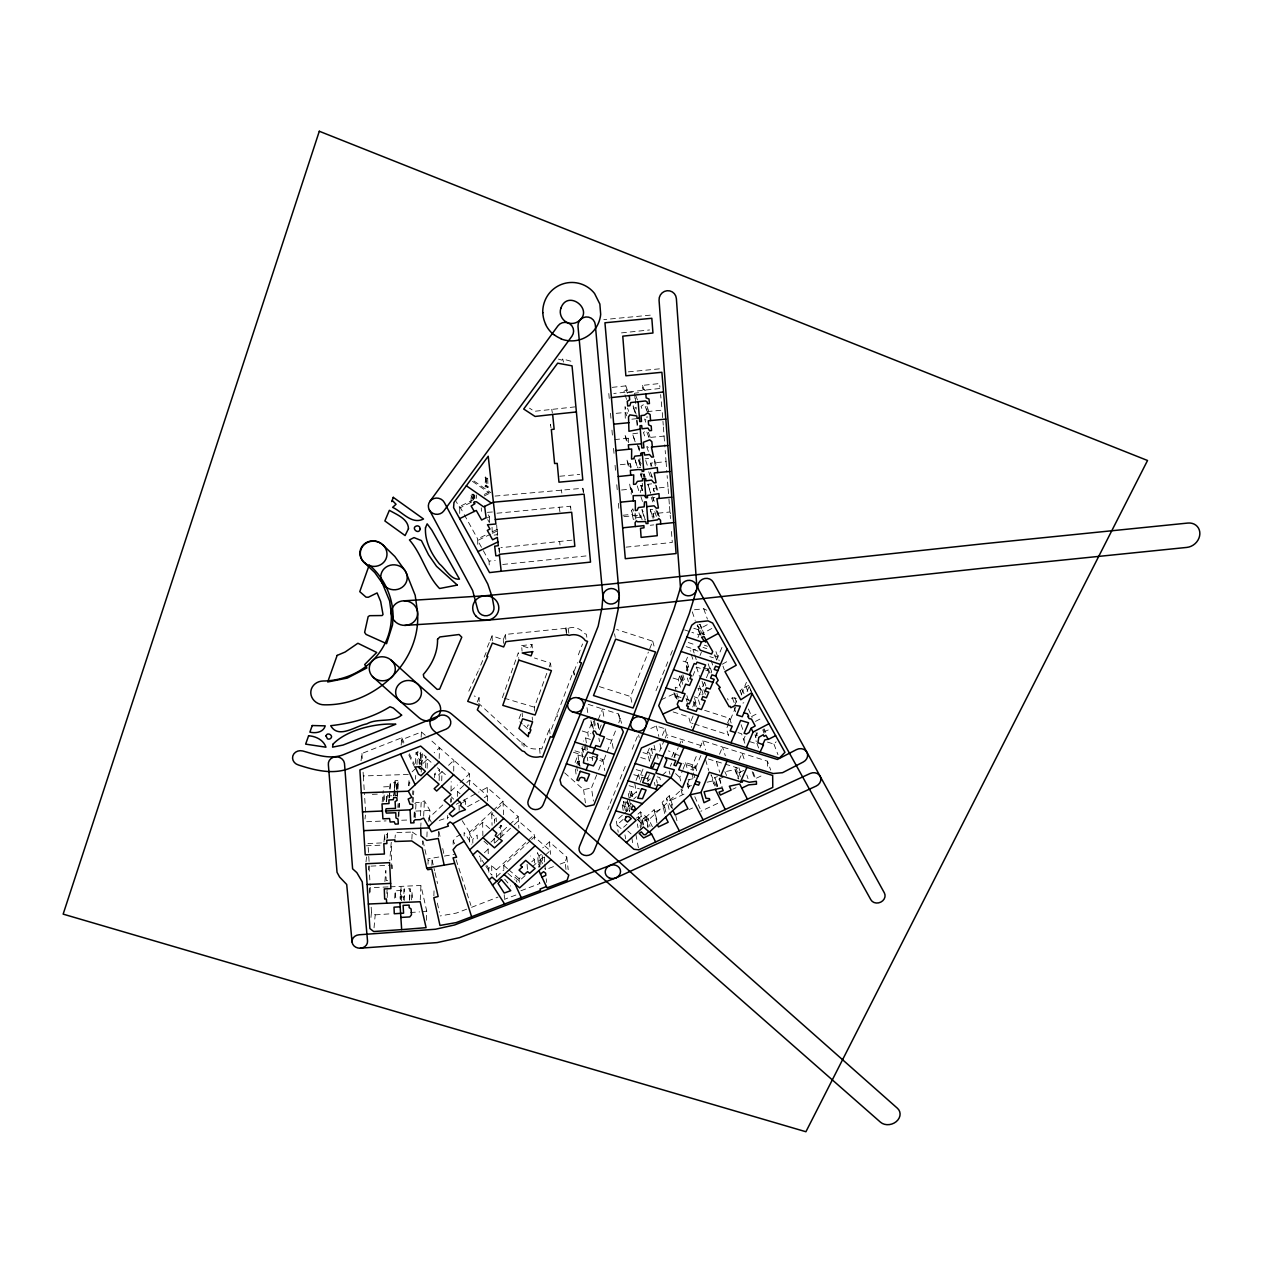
<?xml version="1.0" encoding="UTF-8"?>
<svg xmlns="http://www.w3.org/2000/svg" width="1263" height="1263" viewBox="0 0 1263 1263"><rect width="100%" height="100%" fill="white"/><g stroke="black" fill="none" stroke-linecap="round" stroke-linejoin="round"><path stroke-width="0.75" stroke-dasharray="5 3.75" d="M464.137 835.98L464.137 832.428L471.778 844.237M459.179 810.278L459.053 804.373M459.7 513.425L459.764 506.495L474.051 499.438M457.348 796.432L457.38 791.317L465.416 783.834M453.717 771.172L453.843 760.294L429.246 738.76M453.149 844.363L453.196 840.795L456.59 836.753L461.121 834.164M450.702 802.337L450.765 798.611M451.033 790.827L451.175 781.592M451.27 802.084L451.333 798.658M447.607 818.945L447.67 815.456M441.734 780.787L441.971 771.614L447.244 776.271M438.308 836.706L438.466 831.386M439.177 758.495L439.508 747.743L434.172 752.827M439.161 780.566L439.477 769.593L434.156 764.952M433.872 895.846L434.109 888.394M434.567 777.645L434.693 773.966L439.477 769.593M431.867 865.376L432.057 859.914L428.141 860.608L427.999 864.255M429.562 820.145L429.941 810.499L424.384 800.821L421.179 802.352L416.064 802.51L414.753 803.773M426.373 920.301L426.736 911.097L420.926 885.489L389.872 886.847M428.773 821.408L428.915 817.903L443.029 804.72M426.894 836.848L427.115 831.528M427.099 768.236L427.51 759.174L432.83 763.799M571.934 540.154L500.906 547.684M422.41 844.505L422.568 840.937M423.673 816.151L424.384 800.821M420.263 899.935L420.926 885.489M425.568 767.715L426.073 756.869L422.442 753.616L421.305 754.579L420.832 763.61M420.8 826.476L420.974 822.955M421.795 766.246L422.442 753.616M420.516 815.787L421.179 802.352M421.195 772.072L421.479 766.609M421.574 764.794L421.747 761.163L426.073 756.869M411.612 899.856L412.006 892.594L410.08 891.283L410.065 888.773L404.128 889.073L403.45 899.935M419.079 763.215L419.269 759.584L416.064 752.622L417.658 751.943L420.753 752.18L420.09 764.794M419.3 764.241L420.753 752.18M421.147 737.276L421.432 731.972L401.587 739.771L403.181 743.133M415.211 817.871L416.064 802.51M411.849 839.169L412.259 832.049L395.54 832.617L395.003 838.079M415.495 779.239L415.716 775.45M409.433 899.635L410.065 888.773M413.98 817.224L414.311 811.462M416.948 764.541L417.658 751.943M409.575 900.345L410.08 891.283M414.343 817.003L414.674 811.225M413.112 802.415L413.459 796.716M413.569 794.822L413.79 791.017M415.416 763.436L416.064 752.622M412.148 802.037L412.48 796.369M412.606 794.474L412.827 790.685M404.381 900.424L404.128 889.073M400.639 899.556L401.239 890.478L395.208 890.825L394.545 899.903M408.659 785.618L409.023 780.013M401.413 900.693L400.971 886.373L400.134 899.035M409.023 785.839L409.275 782.081L410.87 784.512M398.903 816.23L399.392 803.331M397.813 807.42L398.113 803.568M398.129 817.066L398.698 809.378M398.84 807.467L399.14 803.631M401.16 745.107L401.745 737.781L361.96 753.458L361.029 760.8M391.798 868.77L391.23 842.5L389.746 860.813M397.387 796.621L397.829 790.97M397.971 789.075L398.161 780.613L395.098 780.613L393.851 795.674M396.992 789.249L397.435 783.597L398.413 783.407M396.992 795.674L398.161 780.613M394.214 795.264L395.098 780.613M386.81 893.415L387.11 889.72M387.157 897.646L387.757 890.21M395.556 795.895L396.456 784.56L397.435 783.597M393.598 795.943L395.287 782.065M384.883 881.558L385.815 870.539L386.194 880.532L387.867 880.469M386.92 838.474L387.536 831.354L387.346 838.237M651.645 483.871L647.856 484.25L650.634 493.328M389.02 797.979L389.683 790.433M389.841 788.554L390.346 782.886L394.688 782.744M389.509 797.884L390.346 782.886M386.415 801.452L387.094 793.827L387.93 795.895L397.103 795.579M386.62 801.058L387.488 793.527M383.968 841.9L384.599 834.764L387.646 834.669M374.037 927.816L375.206 914.854L371.48 911.933L371.164 906.818M386.225 801.863L386.904 794.253M382.168 802.037L383.242 790.67M383.321 801.484L384.031 793.859L384.489 801.531M370.959 917.475L371.48 911.933M369.412 893.146L369.996 887.273M368.622 869.86L369.033 865.834M366.002 861.903L366.586 856.409M365.007 818.977L365.449 815.093M656.35 516.33L654.013 509.289L650.256 509.636L652.403 517.199M565.966 869.386L565.177 862.155L566.803 857.088L549.405 841.884L542.743 847.883M527.381 726.699L528.013 724.867L529.039 725.167M502.406 697.634L518.304 652.734L518.73 658.26M534.754 711.101L534.391 707.185L548.521 668.68M549.2 666.848L550.542 663.186L534.423 657.96M629.163 798.153L628.453 794.443L629.684 791.112L631.468 791.648L633.521 798.642M520.814 714.132L518.398 720.494L522.393 723.999M566.456 633.694L565.666 628.343L568.129 628.248C573.86 626.337 580.68 628.358 584.09 633.442L586.316 634.2L586.932 637.783M574.697 675.01L573.513 671.048L551.426 729.24L549.516 728.704L541.732 749.006L539.585 748.406C533.996 750.048 527.318 748.328 523.813 743.544L521.603 742.818L478.63 703.333M590.421 739.439L585.606 737.939L583.364 741.113M687.735 671.316L686.046 665.759L687.293 662.491L680.299 660.233M578.343 654.85L582.543 643.956M521.619 645.661L531.991 644.335L530.349 648.582L521.619 645.661L522.061 651.14M574.128 671.253L577.491 662.665M583.459 756.632L577.996 754.958L574.665 763.578L576.433 764.162L577.554 761.589L579.307 760.831L580.08 766.325M680.662 780.913L679.778 777.44L682.383 770.872M683.03 769.23L685.635 762.678L695.203 765.583L696.687 770.919M598.315 719.436L602.498 708.922L618.57 714.005L621.649 723.289M618.744 722.815L620.607 718.126M631.816 702.275L630.569 696.513L648.377 652.087M596.736 774.787L591.463 787.923L593.421 801.058M605.798 755.1L603.225 761.557L599.736 760.468M607.093 751.88L616.044 729.525M649.735 648.677L652.734 641.209L616.676 629.511M623.212 810.42L622.185 804.799L623.433 801.673L625.059 802.321L626.795 811.667M650.887 758.432L649.671 753.095L651.424 748.738L656.113 750.159M598.662 769.972L602.877 759.537L599.404 758.463M625.248 766.357L609.887 804.136M636.031 780.423L638.573 774.156L642.993 775.466M599.341 729.604L601.346 724.662M607.677 809.583L609.161 805.952M632.21 749.275L638.415 733.977L639.189 737.466M670.558 655.165L672.626 650.066M716.642 660.107L722.878 645.204M734.687 705.433L737.529 698.471L732.319 697.871L728.214 700.002L727.472 698.597M655.986 690.75L669.201 658.497M682.62 683.583L679.857 675.879L678.31 679.652L680.473 687.183M706.443 677.789L709.159 671.174L705.559 670.006M643.009 769.041L640.878 774.251L641.572 777.582M697.95 637.562L699.118 634.736L691.871 632.337M640.167 782.302L642.283 777.171M704.517 682.288L702.812 686.409L699.26 685.241L702.307 694.982M694.824 777.708L691.871 766.894L697.002 754.611M695.203 765.583L691.856 773.509M649.324 774.629L647.903 778.04L648.629 781.387M700.034 655.481L701.391 652.213M692.74 706.933L694.808 701.991L685.509 698.976M490.155 640.452L492.096 635.826L503.274 639.694L503.463 643.325M692.771 676.131L696.544 667.101L703.759 669.422M673.984 757.626L678.215 747.664M693.055 716.01L690.293 722.657L693.024 723.541M719.5 754.248L722.515 747.001L767.43 761.194L770.714 770.114M687.514 657.17L685.525 661.923L688.335 671.142M662.317 735.429L665.112 728.767L656.302 726.02L647.366 729.998M664.496 739.692L659.602 751.311M665.191 738.018L666.596 734.671L704.612 746.701M478.33 670.811L467.657 693.624M670.369 766.183L671.648 763.152M699.939 747.68L702.86 740.75L722.515 747.001L725.325 755.811M487.344 647.13L489.507 641.999M486.113 652.497L479.04 669.153M503.274 639.694L505.5 634.421L565.666 628.343M687.325 784.212L690.34 777.077M700.933 755.416L695.771 767.62L682.967 763.657M735.855 706.885L726.399 728.94L729.398 738.002M649.545 761.321L647.54 752.416L649.814 747.112M628.2 804.089L630.458 806.473M678.926 746.023L681.72 739.471L682.588 742.676M686.251 670.858L688.193 666.359L686.046 665.759M699.907 704.596L697.886 698.013L701.612 689.345L697.997 688.161L700.018 694.682M741.302 694.287L746.433 682.32M747.065 691.35L749.275 686.188L751.58 692.235M745.075 736.218L743.591 739.66L746.591 740.623M709.79 673.053L708.543 669.343L709.838 666.39L711.701 671.948M727.535 722.989L729.572 718.331L703.87 710.074M671.805 756.932L673.747 752.527L668.38 750.901M738.981 760.31L742.123 753.174L744.523 760.263M477.193 702.039L479.087 697.729L474.193 695.976M698.013 651.108L692.961 649.435L692.013 651.392L690.166 650.824M757.532 732.808L755.021 738.081L756.284 741.57M700.081 634.326L697.429 624.869L700.997 635.463M756.805 735.682L754.99 734.75L756.158 737.939M633.316 519.567L631.563 510.631L632.826 508.8L635.857 519.156M570.876 361.202L562.745 358.976L561.893 360.16L558.404 359.087M471.099 502.563L471.02 495.601L472.094 494.149L473.278 495.001L473.325 498.475M612.176 387.362L625.817 385.878L626.195 389.999L623.811 391.467M485.213 482.876L485.671 476.861L487.66 478.361L487.881 483.587M625.28 418.258L625.059 406.67L627.379 413.443M767.446 742.06L773.935 744.112L776.145 741.807M636.205 818.219L638.399 816.766L640.799 819.498L642.488 819.513L645.598 816.419L640.42 811.92L636.378 815.598M441.971 771.614L437.124 776.319L434.693 773.966M448.57 765.331L453.843 760.294L469.394 773.872L469.457 785.16M423.073 763.389L427.51 759.174M450.891 791.143L457.427 785.018M488.86 872.259L488.765 868.455L491.623 865.723L496.391 869.86L496.643 877.469M412.101 771.851L416.159 768.015M472.82 843.179L472.788 839.279L477.209 835.096L477.272 838.979M490.897 842.121L495.207 838.079M496.643 836.738L508.121 825.97M509.557 824.628L518.162 816.561L503.069 803.363L497.385 808.62M495.033 842.784L499.153 838.916M500.527 837.622L512.92 826.018M514.294 824.723L518.43 820.855L534.265 834.685L534.849 842.2M496.391 869.86L534.265 834.685M496.627 876.68L503.89 869.891M460.095 782.539L469.394 773.872M466.757 782.586L469.441 780.092L487.455 795.879L480.84 799.463M491.639 811.746L469.599 832.175L469.662 844.047M484.408 852.714L488.149 849.225M494.607 823.223L494.48 819.403L496.185 817.824L491.702 813.877L495.964 809.946M493.059 810.436L502.974 801.263L487.234 787.481L478.63 792.154M489.697 828.607L482.624 822.308L469.615 834.354L472.788 839.279M503.842 869.007L503.7 865.36L530.255 840.763M531.644 839.469L534.438 836.88L550.226 850.678L544.858 855.509M647.587 781.371L650.287 778.876M662.365 775.245L667.48 770.541M664.717 813.498L662.159 802.305L669.279 795.737L673.384 807.499M648.219 826.697L646.214 816.987L654.092 809.709L657.202 821.266M625.39 810.783L624.696 807.025L628.39 803.631L625.895 801.579L627.632 810.925M623.606 827.218L626.922 824.202M637.199 819.861L641.272 816.166L647.098 821.266L681.12 789.943M629.811 797.711L632.21 795.532L628.453 794.443M499.074 827.77L501.632 825.449L502.185 838.9M632.795 794.932L638.147 790.085M633.616 799.116L636.299 796.685M531.723 861.824L534.423 859.393L530.428 855.967M519.314 882.332L519.109 878.653L522.029 876.033M532.276 866.828L543.516 856.724M525.108 875.669L519.235 880.943L514.562 876.964L516.946 882.142M622.359 815.156L616.233 820.65L618.223 832.222M623.717 813.94L630.49 807.846M623.117 819.419L616.976 824.944L624.38 831.543M539.917 866.844L539.048 856.046L542.048 853.756M748.785 685.241L742.123 688.84L743.986 693.655M740.102 690.987L742.123 688.84M704.359 634.2L703.081 634.942L702.354 633.647L712.758 627.964M722.325 664.212L728.704 660.612M704.17 634.784L701.754 627.695L709.364 623.575M456.29 804.263L461.437 801.468M463.158 800.537L476.909 793.085M467.61 806.631L479.182 800.363M693.75 628.264L698.155 629.669L700.034 628.658L701.833 633.963M751.611 716.531L758.558 712.9M755.495 721.41L762.489 717.747M486.855 518.067L489.413 516.725L487.802 513.915M768.236 729.967L765.189 731.309M462.558 802.558L465.431 801.089L462.953 798.974M470.894 502.485L459.748 507.979L456.29 501.711M484.218 494.449L489.144 492.033M484.266 495.917L489.207 493.486M637.31 819.34L640.594 822.718L648.408 818.913L652.418 826.728M477.761 544.337L477.651 538.891L485.797 534.928M492.317 531.77L497.212 529.402L496.864 526.418M490.754 534.107L477.682 540.453L481.471 547.289M492.396 533.318L497.29 530.934L497.701 534.644L494.133 535.117M671.6 800.063L684.214 794.017L681.72 789.091M655.15 811.856L664.748 807.262L662.159 802.305M743.828 770.43L737.071 773.682L738.839 779.113M717.7 803.379L700.807 811.288M689.298 809.504L692.566 807.988M732.698 789.233L735.997 787.686M756.458 778.15L762.805 775.182M698.881 624.806L699.923 624.332L701.754 627.695M717.589 785.949L715.963 780.471L724.851 776.35M661.117 699.797L674.916 693.45L677.157 699.323M540.864 864.46L540.422 859.045L544.242 857.372M742.944 703.081L743.796 702.749M471.541 907.323L498.001 897.093M520.924 890.762L539.964 883.484L539.459 882.142L539.727 885.6M553.447 866.623L545.458 869.686L544.874 868.376M560.156 864.081L565.177 862.155M466.694 909.155L456.338 913.086L440.219 915.943M515.888 895.025L504.426 899.319M717.416 786.66L714.716 777.582L717.447 776.603M439.24 820.445L448.539 817.335M564.593 772.814L583.585 789.691L591.463 787.923M726.557 771.393L735.003 769.546L738.65 776.808M688.035 779.824L693.403 778.655M691.477 785.633L687.877 786.407L689.598 789.722M707.091 782.207L712.853 780.929L714.953 785.965M438.814 857.024L427.699 858.951L428.141 860.608M444.387 856.077L454.38 854.372M423.137 911.665L426.736 911.097M637.294 517.625L640.767 517.104L640.657 514.957L623.401 516.741M485.008 477.667L487.66 478.361M637.752 433.114L632.463 433.841L635.463 442.745M634.926 393.188L638.541 392.746M645.172 458.848L648.614 458.437M645.582 390.409L642.788 389.304L642.441 385.404L659.57 383.526L659.918 387.22M632.747 492.349L631.737 489.002L619.075 490.249M653.571 491.291L653.366 488.418L667.985 486.997L667.132 475.551M483.35 550.715L489.081 561.119L495.222 560.409M575.202 406.86L534.312 411.312L529.497 408.154M659.728 388.53L613.771 393.472M653.287 517.467L653.034 513.741L657.155 513.283L669.943 511.989L671.206 515.525M694.492 609.761L703.728 608.766L706.759 610.218M620.275 464.721L630.19 463.663L631.358 467.405M654.897 497.606L652.813 497.827L654.55 503.021M621.475 332.895L649.545 329.959M631.847 419.174L636.568 418.685M650.903 466.094L650.745 463.111L666.075 461.674L665.191 450.496M650.256 525.266L653.776 524.887M614.592 439.603L628.169 438.245L629.337 441.829M622.991 515.257L631.816 514.341M502.706 564.466L587.327 555.815M496.959 513.22L570.56 506.21L571.113 509.226M626.053 547.147L672.295 542.459L671.19 528.155M638.762 467.247L640.641 467.452M650.287 315.15L603.793 319.602M628.327 371.859L660.281 368.764M627.316 392.667L634.484 391.972L635.336 402.644M616.186 413.333L625.532 412.433L626.685 415.843M647.13 411.612L662.096 410.159L663.249 425.157M650.792 437.361L664.085 436.082L663.391 426.973M404.602 896.777L395.445 897.33L395.208 890.825M559.762 476.246L579.733 474.399M495.064 496.075L582.827 488.276L583.774 492.681M642.583 490.091L640.736 490.233L640.246 492.57M487.392 512.336L493.265 511.925M375.206 914.854L389.651 913.875M410.364 912.502L419.616 911.902M646.324 417.09L647.793 417.011M383.605 786.881L390.488 786.517M636.189 414.28L633.158 405.833L633.442 408.091L635.778 407.981L635.478 404.413M370.927 866.118L390.156 865.202M381.537 842.926L367.959 843.542L368.528 852.699M388.025 886.926L369.948 887.7L370.391 894.725M372.317 794.348L378.174 794.111M415.78 811.067L429.941 810.499M366.633 821.724L386.099 820.903M401.681 820.255L409.465 819.94M366.191 845.784L381.379 845.168M640.736 466.11L638.273 458.674L641.241 463.9M363.097 772.198L363.334 775.956L409.386 774.408M645.219 519.835L642.014 509.478L642.346 511.436L644.241 511.389M642.662 490.439L640.53 483.808L640.72 485.387L642.093 485.434M501.632 825.449L500.274 825.276L500.811 838.727M691.871 766.894L695.818 767.92L694.65 770.714L690.75 769.435M708.306 758.984L737.466 767.872L740.418 776.856M657.139 776.824L659.823 777.613L660.975 782.618M504.284 698.202L534.391 707.185M636.189 769.625L643.499 771.804M633.789 774.677L650.334 779.618M673.037 678.057L681.231 680.552L678.105 688.114L675.168 687.214L678.357 698.613M640.688 757.516L649.735 760.294M586.174 750.111L581.39 748.659L582.669 757.547M642.978 752.59L651.961 755.337M629.1 785.681L639.488 788.886M582.243 731.009L590.895 733.724M592.426 756.284L597.652 757.911M589.253 757.216L592.742 758.289M574.933 750.822L581.959 753.016M573.434 752.274L582.259 755.021M606.477 738.634L611.718 740.292L613.329 749.101M647.54 752.416L649.671 753.095M599.388 686.614L630.569 696.513M673.132 711.922L688.619 716.847L691.65 727.393M738.002 732.635L741.555 733.756L745.265 744.475M694.397 723.967L728.341 734.813M749.575 741.57L755.653 743.512M588.211 704.344L602.498 708.922L604.33 719.168M679.162 755.432L675.421 754.216L676.258 757.484M703.159 667.606L708.543 669.343M676.226 695.96L683.662 698.376M694.066 696.766L697.886 698.013M686.235 646.656L695.55 649.719M714.148 655.86L717.873 657.076M709.822 656.634L713.437 657.818M688.272 642.535L695.66 644.967M703.049 647.414L706.743 648.629M684.641 629.921L690.072 631.721M704.328 645.188L707.533 646.277M419.269 759.584L421.747 761.163M645.898 419.916L644.588 419.016L645.946 422.647M412.259 832.049L418.195 836.106M473.972 480.998L490.849 492.681M472.473 481.361L489.381 493.075M419.884 753.427L421.305 754.579M519.109 878.653L509.068 870.018M421.432 731.972L428.173 737.829M503.7 865.36L507.726 868.865M507.931 873.396L514.688 879.253M646.214 816.987L648.408 818.913L649.987 826.491M523.719 725.183L527.713 728.704M622.185 804.799L624.696 807.025M630.837 803.3L633.205 805.415M483.966 841.174L488.023 844.805M627.79 830.975L631.074 833.927M457.38 791.317L460.032 793.717M675.579 773.588L679.778 777.44M451.349 796.937L453.685 799.147M697.113 625.501L700.034 628.658M504.695 879.159L510.52 886.042M469.599 832.175L462.116 820.587M486.776 865.36L488.765 868.455M484.834 864.524L479.356 856.03M485.829 866.071L491.354 874.675M471.02 495.601L472.551 498.254M428.915 817.903L431.788 822.939M487.723 519.598L489.444 522.677M459.764 506.495L463.347 512.983M464.247 514.609L477.651 538.891M748.375 708.969L752.085 717.447M671.553 807.846L666.485 798.279L669.106 809.441M716.468 786.439L711.037 774.772L714.321 785.949M687.956 783.502L689.677 786.802M694.808 796.7L700.097 808.683M538.306 863.813L539.948 867.207M539.048 856.046L537.422 852.683L538.575 867.223M540.422 859.045L542.648 863.703M401.745 737.781L404.286 743.118M409.37 753.79L414.453 764.462M408.802 754.911L415.227 768.378M453.196 840.795L454.585 843.763M724.867 771.756L726.635 775.529M714.716 777.582L715.963 780.471M642.441 385.404L645.14 392.225M648.74 411.012L646.688 405.707L647.019 410.128M647.019 411.106L644.304 404.049L641.036 406.354L643.041 411.675M773.935 744.112L777.961 754.643M749.354 686.756L751.075 691.287M764.289 728.909L765.741 732.493M763.468 729.019L764.652 732.177M762.741 729.825L764.036 733.282M745.959 686.567L747.854 691.366M635.699 395.256L637.547 400.182M650.113 436.998L648.393 432.341L648.898 437.551M648.614 436.73L646.34 430.541L643.435 432.483L645.677 438.687M756.016 732.461L757.169 735.634M740.023 690.482L741.681 695.045M654.36 459.448L656.713 465.936M756.916 743.323L758.81 748.549M655.339 466.031L653.776 457.822M625.817 385.878L628.153 392.383M633.442 408.091L635.273 413.175M648.377 451.349L646.119 445.002L648.298 447.591M626.195 389.999L627.364 393.267M703.728 608.766L707.422 619.138M734.75 697.539L736.376 702.149M722.973 666.059L724.283 669.753M650.745 463.111L651.897 466.379M732.319 697.871L734.403 703.27M715.963 651.676L719.168 660.77M741.113 724.678L742.912 729.825M624.964 394.751L626.685 399.692M733.992 707.185L735.603 711.827M657.802 490.265L655.434 483.492L656.902 491.56M714.763 654.676L716.658 660.154M652.087 476.814L650.35 471.841L652.261 477.903M627.553 408.138L628.721 411.501M645.725 460.474L647.477 465.858M753.269 772.325L755.132 777.708M752.164 771.582L754.643 778.782M648.708 471.794L650.982 478.424M699.923 624.332L703.538 634.894M653.366 488.418L654.534 491.828M638.225 446.171L639.457 449.77M711.069 660.296L712.932 665.775M637.247 444.623L639.094 450.054M729.572 718.331L731.151 723.036M632.889 435.009L635.289 442.129M692.266 611.813L695.187 620.465M698.155 629.669L699.939 634.989M746.812 775.056L748.012 778.655M652.639 496.627L654.96 503.542M659.333 516.693L656.981 509.652L658.339 516.835L655.923 509.731M708.211 663.785L711.29 672.99M647.856 484.25L650.698 492.728M644.146 473.799L645.251 477.098M643.751 474.225L644.856 477.54M651.234 497.196L653.539 504.095M638.478 460.237L640.941 467.689M642.741 473.514L643.846 477.098M707.501 668.885L708.732 672.579M738.902 767.715L740.686 773.114M640.878 473.704L641.936 476.925M640.404 474.304L641.462 477.54M735.84 767.446L738.776 776.429M653.034 513.741L654.187 517.293M634.626 458.406L637.641 467.689M635.321 460.837L637.136 466.41M735.003 769.546L737.939 778.561M650.256 509.636L653.097 518.446M456.164 859.85L470.941 905.492M627.174 441.261L624.885 434.14L627.048 443.881M704.675 682.194L705.875 685.951M640.72 485.387L642.314 490.376M692.961 649.435L694.113 653.066M694.697 654.881L696.45 660.328M702.054 681.341L704.107 687.782M696.544 667.101L699.497 676.384M703.854 689.661L705.401 694.539M691.319 654.471L693.608 661.749M640.973 496.706L642.567 501.774M701.612 689.345L703.159 694.24M637.247 485.845L639.331 492.491M629.211 466.647L626.906 459.211L628.406 467.72M642.346 511.436L645.03 520.088M687.293 662.491L688.982 668.032M716.468 761.478L719.752 772.23M640.657 514.957L642.283 520.293M719.357 777.929L722.104 787.007M638.952 512.825L641.162 520.182M719.326 778.797L721.505 786.044M694.555 698.407L696.544 704.975M632.147 492.333L629.653 484.045L631.342 494.243M694.808 701.991L696.323 707.043M687.293 677.947L688.414 681.673M693.34 701.502L695.313 708.085M702.86 740.75L705.575 749.938M682.92 674.852L685.114 682.304M635.005 513.125L637.041 520.04M681.846 675.894L683.488 681.499M681.215 675.673L683.409 683.157M686.93 695.66L688.367 700.57M705.559 759.758L708.685 770.477M679.857 675.879L682.32 684.325M631.563 510.631L634.073 519.267M686.046 698.281L687.009 701.612M674.916 693.45L676.779 700.144M673.984 692.566L675.831 699.228M691.729 773.051L693.198 778.466M685.635 762.678L687.925 771.235M652.734 641.209L654.66 648.424M687.198 783.739L688.761 789.77M673.747 752.527L674.995 757.405M680.994 789.47L682.857 796.811M665.112 728.767L667.417 737.86M669.153 771.014L669.958 774.314M656.302 726.02L658.828 736.408M659.949 743.844L661.654 750.885M675.768 815.803L677.584 823.35M669.279 795.737L672.374 808.715M656.949 753.711L658.197 759.047M654.076 745.312L655.718 752.338M432.057 859.914L434.598 870.823M435.025 872.638L437.551 883.532M562.745 358.976L563.472 362.055M651.424 748.738L652.639 754.058M664.748 807.262L666.027 812.883M656.555 779.76L657.313 783.092M654.376 782.381L655.134 785.728M494.48 819.403L494.701 820.413M437.361 903.092L439.413 912.281M438.94 831.496L440.187 837.18M442.713 848.515L443.96 854.183M423.058 840.953L426.657 857.277M647.288 777.598L648.014 780.944M654.092 809.709L656.949 822.86M614.513 633.805L615.27 637.357M638.573 774.156L640.073 781.434M645.598 816.419L647.919 827.77M642.488 819.513L643.641 825.197M634.768 783.565L636.615 792.738M640.42 811.92L643.088 825.181M640.799 819.498L641.92 825.181M640.594 822.718L641.351 826.523M618.57 714.005L620.275 722.578M638.399 816.766L640.641 828.118M631.468 791.648L632.558 797.206M637.31 823.902L638.052 827.691M629.684 791.112L630.758 796.653M629.511 800.016L630.584 805.573M635.857 834.433L638.431 847.899M628.39 803.631L629.811 811.13M627.758 801.752L629.527 811.067M627.301 800.142L629.432 811.493M631.8 837.779L633.221 845.468M551.71 409.338L552.341 412.748M623.433 801.673L624.806 809.141M624.964 834.875L625.674 838.853M551.015 427.747L550.4 424.226L550.763 427.968M561.277 489.744L561.846 493.059M597.904 722.925L599.088 729.84M597.731 723.367L598.599 728.562M602.877 759.537L604.74 770.556M598.899 738.145L599.483 741.649M559.13 507L559.967 511.862M594.431 720.226L595.852 728.862M593.531 720.999L594.952 729.619M593.389 729.13L592.079 721.931L587.737 732.729L588.826 739.723M591.431 722.215L592.552 729.114M590.91 720.636L592.3 729.256M586.995 707.643L587.911 713.469M559.556 541.322L560.03 545M592.079 756.963L592.631 760.531M585.606 737.939L586.411 743.228M586.679 744.981L587.469 750.269M568.129 628.248L568.934 633.6M587.248 757.247L587.784 760.8M585.148 744.065L585.937 749.354M573.513 671.048L574.081 674.805M583.885 744.649L584.927 751.706M565.966 627.537L566.755 632.889M582.875 748.817L583.395 752.353M582.164 746.417L583.19 753.506M583.585 789.691L585.416 802.842M579.133 761.257L579.638 764.92M577.996 754.958L579.512 765.867M578.296 761.179L578.801 764.841M577.554 761.589L578.059 765.252M576.686 766.01L577.428 771.504M575.391 769.072L576.133 774.582M556.983 713.642L557.346 716.784M550.542 663.186L550.984 666.911M566.803 857.088L568.192 869.67M499.232 548.158L499.501 552.941M628.169 438.245L628.642 442.65M549.516 728.704L550.021 733.503M499.059 549.026L498.948 547.889L499.217 552.72M610.518 413.238L611.024 419.174M661.78 406.765L660.612 394.609M582.827 488.276L583.206 492.112M570.56 506.21L570.923 510.031M531.991 644.335L532.339 647.982M549.405 841.884L550.573 854.325M539.585 748.406L540.185 754.942M613.565 448.365L614.213 455.643M608.798 393.503L609.476 401.129M615.065 465.273L615.665 472.173M616.77 484.739L617.275 490.423M618.381 503.321L618.838 508.594M630.19 463.663L630.553 467.942M611.955 430.099L612.634 437.851M532.197 717.116L532.465 720.273M546.248 878.78L546.563 882.427M544.242 856.961L544.716 862.787M544.874 864.145L545.332 869.986M542.19 855.54L542.806 862.724M637.026 419.963L637.468 425.378M638.873 445.95L639.331 451.349M636.71 420.484L637.152 425.899M635.368 398.524L636.22 409.228M642.251 483.255L642.551 486.855M641.083 472.851L641.367 476.435M668.127 488.718L668.79 497.322M668.932 499.043L669.358 504.584M669.516 506.447L670.464 518.572M664.085 436.082L664.922 446.897M666.075 461.674L666.864 472.078M534.423 859.393L534.691 863.008M522.172 712.916L522.456 716.847M631.737 489.002L631.989 492.381M523.813 743.544L524.05 746.796M521.919 742.06L522.156 745.312M527.097 864.35L527.476 869.797M363.334 775.956L364.502 794.68M364.739 798.358L365.67 813.151M518.162 816.561L518.872 828.149M412.006 892.594L412.354 898.372M368.764 856.425L369.222 863.971M361.96 753.458L362.292 759.063M369.001 866.197L370.185 885.426M505.5 634.421L505.816 639.836M396.456 784.56L396.756 789.596M497.212 529.402L497.511 534.77M384.599 834.764L384.978 841.6M496.691 524.934L497.275 535.607M492.033 527.287L492.27 532.654M502.974 801.263L503.574 814.667M392.083 865.123L392.225 868.549M489.413 516.725L489.649 522.014M504.237 894.678L504.395 898.403M486.318 478.566L486.523 483.792M489.081 561.119L489.223 564.956M492.096 635.826L492.317 641.241M485.671 476.861L485.955 483.792M639.931 458.532L639.994 460.19M496.185 817.824L496.327 821.645M494.149 838.19L494.338 844M491.702 813.877L492.065 825.292M481.298 507.868L481.392 511.326M491.623 865.723L491.907 875.212M487.234 787.481L487.597 801.026M488.134 848.72L488.339 856.551M476.404 494.922L476.483 498.364M482.624 822.308L482.892 835.727M479.087 697.729L479.166 701.612M474.777 495.033L474.856 498.49M480.84 857.972L480.903 861.745M474.178 494.891L474.241 498.348M473.514 494.133L473.593 499.327M472.094 494.149L472.173 499.343M767.43 761.194L767.525 769.041M465.431 801.089L465.431 804.531"/><path stroke-width="1.5" d="M417.627 613.36C420.358 663.659 373.232 705.764 324.37 704.817A13.056 11.888 9 0 1 310.793 693.071A13.056 11.888 9 0 1 323.249 680.994L325.475 680.962A71.912 66.418 12.6 0 0 347.704 676.447C368.37 669.027 385.199 651.14 389.92 629.527A73.317 67.713 12.7 0 0 391.325 612.902M542.743 312.735L542.79 310.319A29.444 29.254 -74.7 0 1 544.669 301.383A29.144 28.97 -75 0 1 549.184 293.395A29.365 29.191 -74.7 0 1 555.957 287.254A29.144 28.97 -75 0 1 594.573 293.505L599.862 304.051L600.683 314.408A29.444 29.27 -75.1 0 1 593.657 330.795A29.254 29.081 -75 0 1 562.951 339.573L560.961 338.831M602.972 595.852L601.977 607.598L598.173 626.18L568.034 702.56M619.296 596.736L618.144 609.445L613.581 630.758L583.096 707.359M726.951 649.008L715.584 676.037L711.922 674.837L710.58 678.12L714.179 679.352L710.122 689.045L706.475 687.83L705.133 691.019L708.748 692.219L706.427 697.776L702.812 696.592L701.533 699.56L705.212 700.744L701.423 709.538L697.539 708.275L696.292 711.385L687.482 708.527L688.43 706.491L686.614 705.859L687.482 703.254L689.314 703.854L705.607 664.97L697.034 662.144L696.071 664.149L694.192 663.564L689.456 674.821L673.526 669.706L658.718 705.685L666.896 722.436L779.303 758.147L784.955 752.306L751.643 692.803L740.765 699.765L724.946 671.6L736.234 665.254L712.648 623.069L708.022 620.859L695.771 622.201L691.777 625.169L673.526 669.706M696.544 589.932L689.282 613.629L646.024 726.162M631.074 721.757L673.953 609.161L680.899 586.206A8.21 7.704 -20.1 0 1 693.908 581.88A8.21 7.704 -20.1 0 1 692.44 594.826A8.21 7.704 -20.1 0 1 680.583 588.874L659.065 300.31A8.841 8.62 -59 0 1 667.101 290.727A8.841 8.62 -59 0 1 676.384 298.652L696.86 587.263M574.981 742.107L583.948 719.531L588.542 717.352L621.285 727.725L623.354 731.893L593.973 804.815L585.937 806.615L561.246 784.749L559.998 779.903L574.981 742.107L614.307 754.39M592.631 753.537L597.731 755.085L596.499 757.895L597.21 758.795L593.452 765.883L583.443 762.884L583.964 758.826L587.737 752.022L592.631 753.537L595.804 745.533L600.351 746.891L604.44 736.882L599.767 735.476L604.945 722.578M566.377 763.783L586.111 769.909L588.305 764.368M707.012 754.785L698.076 775.877L688.382 772.94L682.43 787.859L670.779 777.629L630.221 814.809L636.11 820.397L618.838 835.869L611.15 828.923L610.155 824.644L641.462 747.964L659.681 739.881L772.672 775.466L772.782 787.402L638.794 849.825L633.931 849.304L618.838 835.869M568.066 702.512L528.376 800.063A7.878 7.104 -5.6 0 0 532.875 809.173A7.878 7.104 -5.6 0 0 543.058 804.941L583.08 707.406M589.916 746.733L594.32 735.792L592.852 732.714L593.673 730.851L595.236 731.34L596.72 734.04L599.957 735.019M701.012 792.438L709.206 772.261L742.186 782.255L743.054 780.297L749.227 782.255L756.379 781.292L756.505 784.181L748.659 784.86L741.776 788.159L739.692 783.96L729.367 786.218L731.151 790.038L720.305 795.059L719.042 792.122L723.194 790.638L722.057 787.859L704.059 791.79L705.97 798.327L709.38 798.626L709.774 799.953L703.996 802.7L701.012 792.438L690.087 794.822L698.076 775.877M706.001 640.088L704.138 636.663L701.596 637.215L704.249 641.051L701.518 641.872L699.749 646.151L698.123 646.782L700.286 650.224L711.622 654.076L712.711 651.597L706.822 641.336L705.528 642.093L704.786 640.783L718.394 633.379M665.996 687.988L682.099 692.834L685.667 684.167L689.535 685.414L692.156 679.32L689.977 678.72L691.24 675.405L689.456 674.821M631.153 721.568L579.48 846.431A7.767 6.915 -8.4 0 0 584.027 855.209A7.767 6.915 -8.4 0 0 594.005 850.867L645.961 726.367M670.779 777.629L655.813 773.051L668.632 742.66M692.55 730.551L698.849 715.474L732.224 726.178L730.172 730.867L735.413 732.572L740.623 720.415L748.564 722.783L744.112 733.25L746.512 734.008L749.006 732.524L751.059 728.325L755.211 725.941L751.485 719.089L749.133 718.6L747.822 716.547L748.691 716.216L747.475 713.784L743.923 712.837L742.249 716.721L736.692 714.921L740.276 706.143L735.019 705.543L730.867 707.69L730.125 706.27L729.146 706.696L718.726 688.367L720.242 687.514L716.153 682.999L718.158 680.347L715.663 675.61M628.043 780.802L655.876 789.091L657.691 784.765L661.765 785.949M683.899 747.507L676.068 765.82L673.874 765.11L675.831 760.658L665.017 757.39L666.864 759.9L664.133 766.878L674.347 769.846L671.111 777.487M720.841 775.798L726.999 761.115M743.923 712.837L752.148 693.75M746.386 747.664L753.111 732.035L768.993 723.715M730.977 742.786L735.413 732.572M740.528 781.829L746.938 767.351M760.073 752.038L763.499 744.902L757.895 742.723L758.826 737.339L763.262 734.734L764.052 736.392L765.852 735.334L768.346 739.376L775.624 735.666M762.789 744.696L764.873 739.85L768.188 739.234M429.736 501.616L557.883 325.933A8.715 8.699 -55.2 0 1 570.055 324.023A8.715 8.699 -55.2 0 1 571.918 336.211L443.913 510.805A8.509 8.131 10.1 0 1 431.015 512.052A8.509 8.131 10.1 0 1 431.709 499.627A8.509 8.131 10.1 0 1 444.371 502.548L487.802 584.09L492.191 597.146L493.944 606.793A8.273 7.767 0.2 0 1 487.123 615.713A8.273 7.767 0.2 0 1 477.619 609.303L472.662 590.547L429.309 509.857M501.19 571.255L489.539 572.597L453.591 507.663L453.938 502.5L488.213 456.243L495.87 524.003L487.471 524.729L489.949 529.039L487.329 530.397L492.617 539.79L497.369 537.391L498.317 545.695L494.686 546.169L495.838 555.799L499.422 555.483L501.19 571.255L590.531 562.114L584.09 494.149L493.423 502.216L483.618 506.858L476.561 501.821L474.304 501.806L473.657 502.785L474.951 503.684L471.146 506.037L474.257 511.436L476.277 510.457L481.645 520.009L486.113 517.735L484.645 506.352M651.566 834.069L648.708 831.543L645.551 834.685L643.814 834.669L641.383 831.907L639.157 833.375L643.625 837.937L651.566 834.069L655.639 841.995M453.67 774.803L436.651 791.048L434.172 788.68L439.05 784.228L426.862 773.666L408.296 791.222L361.297 792.848L359.892 769.972L420.674 746.086L568.792 875.07L567.15 880.232L547.037 887.873L538.859 870.617L551.078 859.645M426.862 773.666L439.066 762.078M546.437 886.547L540.011 889.057L540.517 890.415L504.616 904.008L489.065 879.869L491.97 877.106L496.785 881.29L535.133 845.736M489.065 879.869L452.801 823.744L450.086 821.976L447.512 824.186L448.397 826.097L431.472 831.749L428.567 826.665L469.489 788.554M469.694 849.857L503.748 818.44M480.998 867.397L519.093 831.796M472.93 854.862L477.43 850.615L488.434 860.45M649.34 832.128L690.072 794.695M492.475 885.174L496.785 881.29M626.337 842.516L643.451 826.981L648.708 831.543M538.859 870.617L519.646 887.857L504.079 874.47M540.501 874.043L543.564 871.707L545.648 873.143L545.805 875.385L541.906 877.09M385.562 810.988L386.131 808.746L395.493 808.383L395.098 801.563L397.087 800.395L396.835 797.553L393.709 797.553L393.282 799.716L388.862 799.874L389.02 803.552L381.994 803.931L382.91 818.819L389.588 818.535L390.125 822.008L394.167 821.771L395.287 824.123L398.319 823.95L397.987 818.977L395.982 817.998L395.761 812.756L386.399 813.088L385.562 810.988L410.08 809.836L412.78 808.115L412.733 804.61L409.954 804.184L408.17 799.021L411.754 797.348L408.296 791.222M464.137 841.3L456.511 845.657L453.085 849.731L456.622 857.214L453.038 857.877L471.604 916.764L456.259 922.574L439.982 925.463L433.809 897.709L438.15 896.477L431.741 869.007L427.794 869.718L426.705 868.17L422.237 848.089L411.738 840.937L394.861 841.505L394.861 839.863L386.778 840.258L386.888 843.589L383.81 843.684L384.394 854.025L365.228 854.798L361.297 792.848M487.676 804.452L452.801 823.744M459.653 518.635L474.257 511.436M477.919 551.615L497.906 541.938M662.838 714.084L678.626 706.822L679.968 709.38L698.849 715.474M609.555 865.644L810.183 773.477A7.831 6.962 -20.9 0 1 820.287 776.556A7.831 6.962 -20.9 0 1 816.135 786.091L616.155 877.785M609.871 865.502L454.617 924.958L435.53 929.236L359.071 934.778A7.767 6.725 1.5 0 0 352.045 942.009A7.767 6.725 1.5 0 0 360.413 948.197A7.767 6.725 1.5 0 0 367.533 941.03L362.26 881.874L356.829 872.622L352.598 868.802L344.483 763.405A8.115 7.294 6.1 0 0 335.437 756.837A8.115 7.294 6.1 0 0 328.38 764.857L337.032 872.323L339.605 877.043L346.709 884.479L352.045 941.961M615.823 877.927L459.432 937.683L437.156 942.593L360.492 948.181M504.616 904.008L471.604 916.764M427.336 868.044L454.285 863.403M665.822 419.095L676.1 553.557L625.311 558.704L604.945 322.775L651.819 318.276L652.955 333.006L622.77 336.163L625.864 375.79L661.875 372.285L665.822 419.095L648.298 420.8L648.582 424.873L651.234 426.057L651.534 430.494L649.561 430.746L647.966 428.11L641.999 428.773L641.699 425.552L639.994 425.742L641.462 443.771L628.327 444.813L628.769 449.265L631.674 448.996L631.563 459.053L633.647 458.753L634.784 456.164L640.941 455.501L640.688 453.385L642.251 452.77L644.304 452.58L644.604 455.075L649.514 454.522L651.74 457.143L653.539 456.938L651.408 447.039L667.827 445.444M645.819 393.93L629.306 395.619L629.7 399.818L627.269 401.334L627.711 405.991L629.858 405.707L630.837 402.55L645.519 400.939L647.224 402.013L647.43 403.734L649.435 403.544L649.008 399.013L646.167 397.892L645.819 393.93L663.249 392.004M620.512 502.169L635.289 500.716L635.384 510.568L637.136 510.363L638.399 507.521L644.162 506.842L644.462 501.964L646.34 501.821L648.014 523.514L646.103 523.545L645.756 521.556L637.562 521.761L636.363 520.877L635.084 522.74L635.336 526.513L622.722 527.823M671.758 497.196L656.871 498.648L658.418 507.979L656.302 508.2L654.108 505.816L646.656 506.637M552.657 414.469L535.07 416.458L523.703 409.038L557.662 363.176L572.044 365.844L582.796 479.972L558.956 482.182L557.236 463.379L554.599 463.521L551.331 429.499L554.141 429.231L552.657 414.469L576.402 411.959M630.711 475.22L630.363 470.373L638.241 469.536L641.967 469.82L642.172 471.399L643.72 471.352L643.656 469.678L657.297 467.547L657.691 472.567L654.218 472.93L656.05 482.64L653.997 482.892L651.55 480.082L645.961 480.856L645.803 478.756L644.335 478.345L642.457 478.535L642.52 480.793L637.389 481.377L635.668 484.155L633.537 484.376L633.71 474.904L618.27 476.546M673.732 522.582L656.507 524.382L657.249 535.701L641.115 537.407L640.483 528.344L644.004 527.792L643.909 525.629L635.336 526.513M611.403 397.577L629.306 395.619M640.262 429.057L628.942 431.267L628.532 416.822L629.89 414.88L636.789 415.969L637.089 418.274L639.457 418.148L639.725 421.621L641.509 421.479L641.004 415.59L644.367 415.227L647.698 412.875L650.113 414.564L650.556 420.563M647.84 521.303L657.502 519.851L658.844 518.509L660.517 520.23L660.707 523.908M615.981 450.575L628.769 449.265M495.333 519.535L571.681 512.257L574.839 546.326L499.311 554.331L499.422 555.483M613.723 424.179L628.99 422.695M657.691 472.567L669.816 471.446M487.044 620.228L611.876 608.482L982.425 568.255L1186.81 547.416A13.246 11.446 -40.6 0 0 1199.85 533.996A13.246 11.446 -40.6 0 0 1187.883 523.056L982.172 543.895L609.966 584.074L484.518 595.804M401.666 929.631L373.69 931.526L369.901 928.573L365.812 863.75L389.604 862.645L390.899 888.615L384.268 888.899L384.662 899.035L386.367 898.972L386.715 903.219L420.184 901.735L426.089 927.674L401.666 929.631L399.897 902.65M484.866 595.773L404.192 600.809M486.697 620.259L404.791 625.39M400.15 906.818L394.024 907.166L394.277 913.749L403.592 913.181L403.102 905.382L409.133 905.082L409.165 907.608L411.106 908.934L411.47 914.791L409.796 916.922L400.876 917.443M367.123 884.51L390.662 883.39M362.513 811.872L382.421 811.02M368.338 904.024L386.715 903.219M363.697 830.628L429.262 827.881M659.254 498.364L658.97 493.644L647.366 495.459L647.556 497.654L645.93 497.796L644.272 495.428L633.142 495.664L633.347 500.937M695.818 781.308L699.828 782.35L698.644 785.176L694.666 783.881M615.76 810.878L630.221 814.809M635.1 810.388L631.295 809.283L632.542 805.905L634.358 806.457L635.699 809.772M641.257 716.974L578.328 697.934M659.444 764.368L654.676 762.931L652.908 767.351L650.729 766.657L656.129 754.106L662.933 756.174M635.131 763.499L657.06 770.177M682.099 692.834L685.067 693.734L681.878 701.407L678.894 700.507L677.221 704.233L678.626 706.822M621.396 797.158L642.504 803.647M586.111 769.909L605.64 775.971M641.367 717.005L777.392 759.458L796.479 749.606A7.878 7.057 -20.9 0 1 806.883 752.195L884.384 892.957A7.594 6.552 -20.6 0 1 880.8 902.114A7.594 6.552 -20.6 0 1 870.87 899.777L698.771 589.932A8.21 7.689 -21.6 0 1 702.307 579.338A8.21 7.689 -21.6 0 1 713.263 582.259L806.868 752.195A7.878 7.057 -20.9 0 1 803.284 761.999L782.539 772.688L773.177 773.54L572.834 711.969M677.521 762.378L681.31 763.594L678.673 769.767L688.382 772.94M700.081 678.231L712.869 682.336M717.858 670.653L714.179 669.437L715.553 666.217L719.2 667.464M680.994 651.44L720.447 664.417M686.898 637.041L701.518 641.872M655.876 789.091L657.628 789.675M466.347 485.781L491.339 503.069M365.654 563.708L365.307 563.456A13.404 12.598 12.6 0 1 362.592 545.695A13.404 12.598 12.6 0 1 381.315 543.627L381.647 543.879M364.707 562.966L374.764 572.549L382.721 583.68M399.724 700.918L419 717.684A12.835 11.762 2.3 0 0 437.14 717.321A12.835 11.762 2.3 0 0 436.651 700.697L417.406 683.804M492.175 829.096L496.738 833.091L495.238 835.711L502.264 840.826L494.464 847.852L482.94 837.653M450.654 806.078L444.181 800.426L450.97 794.522L441.576 786.281M382.594 544.637L394.845 556.478L405.281 570.987M373.327 677.347L399.597 700.807M577.933 856.488L880.5 1122.207A11.335 9.299 -17.4 0 0 896.241 1121.639A11.335 9.299 -17.4 0 0 897.409 1108.251L633.789 874.959L501.348 755.953L451.38 713.832A12.788 11.699 1 0 0 433.288 714.463A12.788 11.699 1 0 0 434.077 731.009L483.792 772.53L577.917 856.472M391.293 660.265L417.532 683.914M457.317 799.858L461.327 803.489L460.427 805.447L465.447 809.709L459.179 812.014L452.533 816.719L449.249 813.861L454.759 808.873L451.223 805.526M428.567 826.665L423.594 818.061L420.326 819.624L415.101 819.782L413.759 821.076L414.011 822.781L410.775 822.971L410.08 809.836M751.059 728.325L753.111 732.035M672.816 810.578L675.168 814.951L688.003 808.809L683.788 800.489M669.974 813.151L679.399 830.912M725.246 809.536L715.3 789.28M665.569 817.224L668.19 822.26L658.433 826.918L657.36 824.739M690.087 794.822L703.128 819.876M382.105 582.606L389.588 600.92L391.372 613.944M405.897 572.044L415.18 595.283L417.579 612.334M741.776 788.159L747.428 799.226M400.466 754.011L415.18 784.733M514.925 883.863L521.335 897.725M444.181 865.123L438.261 838.474L426.752 840.4L420.942 835.759L420.705 828.228M652.34 446.944L651.834 441.655L649.75 439.824L643.356 442.271L643.925 447.812L641.825 447.97L641.462 443.771M602.972 597.146L577.996 326.454A8.746 8.683 -57 0 1 585.937 316.966A8.746 8.683 -57 0 1 595.331 324.891L618.302 584.043M618.302 584.043L619.296 595.457A8.21 7.736 -12.5 0 1 607.629 603.382A8.21 7.736 -12.5 0 1 606.461 590.01A8.21 7.736 -12.5 0 1 619.296 595.457M642.299 453.18L643.656 469.678M638.162 401.839L639.457 418.148M644.383 478.756L645.851 497.069M561.056 338.658A29.144 28.97 -75 0 1 554.694 335.137M545.584 324.086A29.144 28.97 -75 0 1 542.822 312.593M554.615 335.327A29.507 29.333 -74.8 0 1 545.49 324.228M325.965 735.887L327.464 738.823A2.873 2.605 7.3 0 0 330.18 738.776C334.569 736.124 327.354 731.277 325.965 735.887M437.535 639.299C437.882 652.387 431.851 664.859 423.31 674.489L423.847 677.142L437.124 689.377L439.635 689.124L461.784 637.199L459.085 634.515L439.887 636.947L437.535 639.299M425.489 527.776C424.715 541.117 431.267 553.762 439.445 563.914C445.413 568.697 450.954 580.143 459.495 579.149L431.772 530.018L427.147 523.829L425.489 527.776M393.109 616.533L392.525 624.917L386.573 643.656L366.065 634.421L364.628 632.384L368.149 616.644L369.633 615.681L382.121 615.539L383.021 614.528L380.668 601.472L377.1 592.931L368.275 597.273L366.017 597.131L359.766 591.668L369.254 564.971C384.252 577.649 392.888 596.957 393.109 616.533M333.053 744.144L332.564 747.143L343.062 745.059L395.84 724.22C376.548 722.768 346.694 729.777 333.053 744.144M560.883 308.219C558.451 314.913 563.424 322.712 570.481 323.391A11.62 11.556 -74.9 0 0 578.186 321.481C594.92 310.067 567.719 288.674 560.883 308.219M408.47 528.692L405.091 535.559L384.868 520.956L389.367 510.315C396.708 514.641 408.17 518.777 408.47 528.692M420.232 528.881C418.89 535.623 410.049 527.413 416.948 525.866A2.984 2.842 10.5 0 1 419.632 527.034L420.232 528.881M319.302 131.257L63.15 914.128L805.92 1131.743L1147.53 460.49L319.302 131.257M528.66 732.84L528.344 736.708L518.951 728.435L522.614 718.821L532.607 721.852L529.876 729.477L530.918 729.856L529.686 733.14L528.66 732.84M648.74 784.276L648.298 785.507L649.719 786.391L654.755 774.33L646.956 772.072L642.63 782.571L648.74 784.276M308.598 735.792L305.646 744.128L325.98 747.207C323.549 740.007 315.829 736.203 308.598 735.792M312.245 725.53L309.893 732.13C315.592 733.566 323.407 732.366 325.238 725.862L312.245 725.53M337.142 655.418L327.701 681.988L347.278 678.089L366.886 667.938L364.691 664.543L376.721 652.466L357.903 643.246L345.131 652.024L337.142 655.418M393.251 497.338L391.751 501.585L392.635 500.811L396.045 504.253L392.619 507.363C402.344 511.783 411.659 524.966 423.531 518.998L393.251 497.338M518.856 660.107L502.785 705.386L535.102 715.016L551.426 670.621L518.856 660.107M567.024 634.673L505.926 641.636L503.669 646.956L492.381 643.056L486.839 656.192L487.755 656.507L467.705 701.36L479.245 705.496L477.319 709.838L522.187 750.948L524.413 751.674C527.966 756.505 534.707 758.226 540.343 756.584L542.506 757.169L550.368 736.692L552.31 737.229L581.501 662.822L579.512 662.222L587.563 641.383L585.322 640.609C581.88 635.478 574.981 633.458 569.203 635.384L567.024 634.673M532.686 651.629L531.028 655.907L522.203 652.971L532.686 651.629M580.27 771.33L576.859 780.092L578.675 780.692L579.812 778.071L581.611 777.298L584.643 778.182L585.006 780.581L586.711 781.15L589.537 774.156L580.27 771.33M602.719 672.027L593.499 695.55L633.079 708.038L655.608 652.024L615.649 639.141L602.719 672.027M626.18 816.624L624.901 819.798L627.458 822.055L631.216 818.613L628.674 816.53L626.18 816.624M641.588 788.712L637.72 798.248L642.488 798.705L646.088 790.038L641.588 788.712M419.995 766.594L419.111 767.857L420.547 769.025L421.7 768.046L425.394 771.346L421.005 775.703L418.479 774.108L415.211 767.036L419.995 766.594M486.018 485.529L485.339 486.35L488.039 487.06L486.018 485.529M501.364 879.616L498.032 883.39L504.221 893.052L510.757 890.683L501.364 879.616M401.618 715.142C392.146 723.115 377.511 717.731 366.791 723.904C355.866 725.625 338.658 739.581 330.685 725.688C351.367 723.383 372.206 717.905 389.967 706.775L393.314 708.022L401.618 715.142M457.317 585.085L439.571 588.511C426.294 574.918 422.095 554.394 409.433 539.933L413.996 537.596L421.416 540.58L428.552 554.789L436.556 566.345L457.317 585.085M522.235 867.018L519.03 870.096L524.192 874.58L527.587 871.612L529.655 873.333L535.117 868.439L525.692 860.387L520.403 865.392L522.235 867.018M439.256 715.711L344.231 754.374C330.527 760.137 316.208 754.737 302.82 750.996A8.162 7.325 8 0 0 292.827 755.906A8.162 7.325 8 0 0 298.589 765.046C315.229 770.462 333.637 775.072 350.577 767.951L446.171 729.13A8.099 7.404 1 0 0 450.038 719.279A8.099 7.404 1 0 0 439.256 715.711M634.91 730.582A7.973 7.294 -12.5 0 0 646.498 723.336A7.973 7.294 -12.5 0 0 634.279 717.937A7.973 7.294 -12.5 0 0 634.91 730.582M609.019 877.785A7.72 6.836 -9.6 0 0 620.543 871.423A7.72 6.836 -9.6 0 0 608.987 865.929A7.72 6.836 -9.6 0 0 609.019 877.785M398.429 699.607A12.914 11.872 4 0 0 420.547 696.844A12.914 11.872 4 0 0 406.654 680.583A12.914 11.872 4 0 0 398.429 699.607M364.281 562.572A13.388 12.598 12.6 0 0 386.573 557.236A13.388 12.598 12.6 0 0 370.043 541.527A13.388 12.598 12.6 0 0 364.281 562.572M372.443 676.479A13.025 11.998 6.4 0 0 394.577 672.942A13.025 11.998 6.4 0 0 379.831 656.949A13.025 11.998 6.4 0 0 372.443 676.479M571.776 711.558A8.036 7.404 -8.2 0 0 583.585 704.549A8.036 7.404 -8.2 0 0 571.35 698.739A8.036 7.404 -8.2 0 0 571.776 711.558M475.977 616.123A13.056 12.267 0.2 0 0 498.143 611.939A13.056 12.267 0.2 0 0 483.192 595.978A13.056 12.267 0.2 0 0 475.977 616.123M394.719 621.191A13.167 12.283 7 0 0 416.979 617.086A13.167 12.283 7 0 0 401.729 601.03A13.167 12.283 7 0 0 394.719 621.191M384.868 586.19A13.277 12.472 9.6 0 0 406.875 580.459A13.277 12.472 9.6 0 0 390.204 565.256A13.277 12.472 9.6 0 0 384.868 586.19"/></g></svg>
